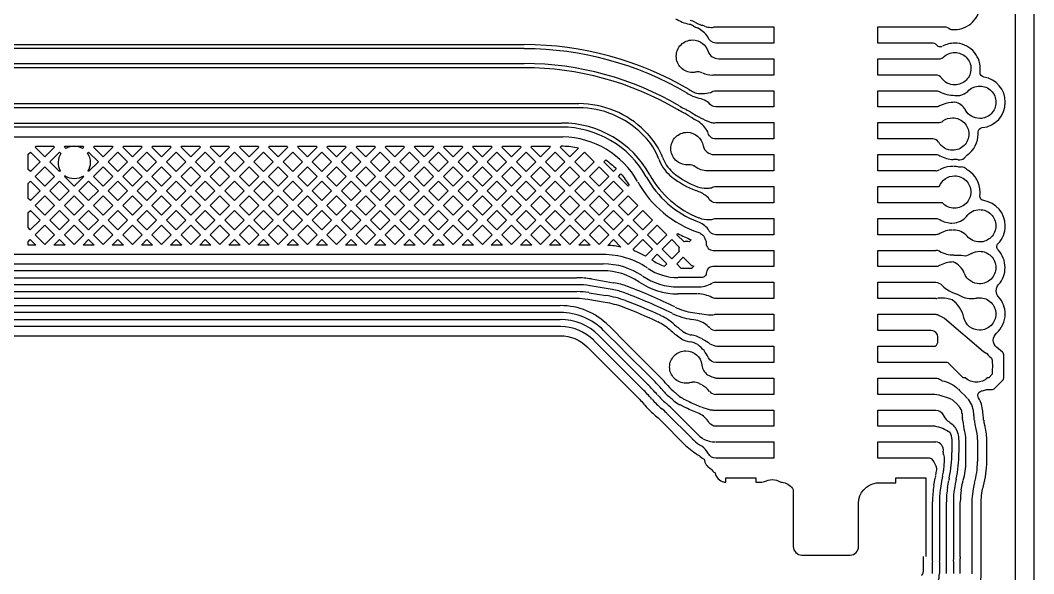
# Model space of a CAD drawing. Header units: millimetres. Extents: x 3175 to 3429, y -23 to 156.
# Drawn here: x 3353.05 to 3364.16, y 90.96 to 97.02 of the extents above; entities that cross this region are included whole.
import ezdxf

# ---------------------------------------------------------------- set-up
doc = ezdxf.new("R2010")
doc.units = ezdxf.units.MM
doc.header["$LTSCALE"] = 23.1
doc.layers.add('gbr-dxf_layer0', color=7, linetype='CONTINUOUS')
doc.layers.add('gbr-outline-dxf_layer1', color=2, linetype='CONTINUOUS')

msp = doc.modelspace()

# ---------------------------------------------------------------- linework, layer by layer
at = {"layer": 'gbr-dxf_layer0', "color": 5}
for p, q in [((3348.419, 96.756), (3358.57, 96.756)), ((3358.57, 96.711), (3348.42, 96.711)), ((3358.57, 96.502), (3348.419, 96.502)), ((3348.42, 96.547), (3358.571, 96.547)), ((3360.394, 96.017), (3360.415, 96.003)), ((3360.393, 95.964), (3360.369, 95.98))]:
    msp.add_line(p, q, dxfattribs=at)
at = {"layer": 'gbr-dxf_layer0'}
for p, q in [((3360.704, 96.6), (3360.989, 96.6)), ((3363.082, 96.6), (3363.116, 96.6)), ((3360.672, 96.422), (3360.638, 96.422)), ((3362.991, 96.422), (3362.447, 96.422)), ((3363.082, 96.072), (3362.447, 96.072)), ((3341.419, 95.743), (3358.993, 95.743)), ((3362.981, 95.722), (3362.447, 95.722)), ((3360.655, 95.55), (3360.672, 95.55)), ((3360.989, 95.372), (3360.582, 95.372)), ((3362.991, 95.022), (3362.447, 95.022)), ((3363.082, 94.672), (3362.447, 94.672)), ((3353.218, 94.556), (3353.133, 94.556)), ((3353.538, 94.556), (3353.414, 94.556)), ((3353.858, 94.556), (3353.734, 94.556)), ((3354.177, 94.556), (3354.054, 94.556)), ((3354.497, 94.556), (3354.374, 94.556)), ((3354.817, 94.556), (3354.693, 94.556)), ((3355.137, 94.556), (3355.013, 94.556)), ((3355.456, 94.556), (3355.333, 94.556)), ((3355.776, 94.556), (3355.652, 94.556)), ((3356.096, 94.556), (3355.972, 94.556)), ((3356.416, 94.556), (3356.292, 94.556)), ((3356.735, 94.556), (3356.612, 94.556)), ((3357.055, 94.556), (3356.931, 94.556)), ((3357.375, 94.556), (3357.251, 94.556)), ((3357.694, 94.556), (3357.57, 94.556)), ((3358.014, 94.556), (3357.89, 94.556)), ((3358.334, 94.556), (3358.21, 94.556)), ((3358.653, 94.556), (3358.53, 94.556)), ((3358.973, 94.556), (3358.849, 94.556)), ((3359.293, 94.556), (3359.169, 94.556)), ((3359.437, 94.455), (3341.911, 94.455)), ((3360.642, 94.5), (3360.672, 94.5)), ((3363.283, 94.449), (3363.322, 94.449)), ((3341.916, 94.353), (3359.436, 94.353)), ((3359.969, 94.397), (3359.976, 94.394)), ((3359.434, 94.276), (3341.915, 94.276)), ((3362.991, 94.322), (3362.447, 94.322)), ((3359.147, 94.124), (3341.914, 94.124)), ((3341.916, 94.2), (3359.146, 94.2)), ((3359.536, 94.071), (3359.293, 94.112)), ((3359.308, 94.187), (3359.55, 94.145)), ((3341.917, 94.048), (3359.148, 94.048)), ((3359.282, 94.036), (3359.467, 94.005)), ((3360.47, 94.023), (3360.26, 94.023)), ((3360.261, 94.099), (3360.469, 94.099)), ((3341.916, 93.895), (3358.964, 93.895)), ((3359.147, 93.972), (3341.917, 93.972)), ((3359.457, 93.929), (3359.268, 93.961)), ((3363.082, 93.972), (3362.447, 93.972)), ((3358.966, 93.819), (3341.915, 93.819)), ((3360.42, 93.818), (3360.49, 93.807)), ((3362.993, 93.8), (3363.074, 93.8)), ((3363.074, 93.8), (3363.082, 93.8)), ((3358.965, 93.667), (3341.915, 93.667)), ((3341.917, 93.743), (3358.964, 93.743)), ((3359.497, 93.675), (3359.702, 93.47)), ((3359.389, 93.567), (3359.923, 93.033)), ((3359.647, 93.418), (3359.442, 93.622)), ((3359.868, 92.98), (3359.334, 93.514)), ((3359.712, 93.46), (3360.031, 93.14)), ((3359.976, 93.088), (3359.66, 93.404)), ((3363.082, 93.272), (3362.447, 93.272)), ((3363.331, 92.978), (3363.347, 92.962)), ((3363.351, 92.958), (3363.412, 92.897)), ((3360.344, 92.775), (3360.279, 92.806)), ((3360.314, 92.874), (3360.379, 92.842)), ((3363.323, 92.806), (3363.267, 92.862)), ((3360.412, 92.437), (3360.135, 92.713)), ((3360.19, 92.766), (3360.467, 92.489)), ((3360.672, 92.4), (3360.761, 92.4)), ((3363.261, 92.285), (3363.261, 92.424)), ((3363.337, 92.425), (3363.337, 92.285)), ((3363.413, 92.185), (3363.413, 92.424)), ((3363.54, 92.424), (3363.54, 92.187)), ((3363.642, 92.186), (3363.642, 92.426)), ((3363.006, 92.222), (3362.993, 92.222)), ((3363.175, 92.219), (3363.175, 92.166)), ((3363.062, 91.926), (3363.075, 92.003)), ((3363.157, 92.024), (3363.156, 92.018)), ((3363.23, 92), (3363.232, 92.007)), ((3363.151, 91.992), (3363.138, 91.915)), ((3363.213, 91.901), (3363.226, 91.979)), ((3363.3, 91.965), (3363.288, 91.89)), ((3363.306, 91.993), (3363.305, 91.985)), ((3362.945, 91.145), (3362.945, 90.978))]:
    msp.add_line(p, q, dxfattribs=at)
at = {"layer": 'gbr-dxf_layer0', "color": 6}
for p, q in [((3359.068, 96.063), (3341.387, 96.063)), ((3359.166, 96.063), (3359.071, 96.063)), ((3341.455, 95.896), (3358.981, 95.896)), ((3358.98, 95.851), (3341.456, 95.851)), ((3359.895, 95.807), (3359.917, 95.785)), ((3359.885, 95.753), (3359.865, 95.773))]:
    msp.add_line(p, q, dxfattribs=at)
at = {"layer": 'gbr-dxf_layer0', "linetype": 'Continuous'}
for points in [[(3363.953, 99.375, -0.006517), (3363.953, 99.37), (3363.953, 92.75, -0.014829), (3363.954, 92.74, -0.014825), (3363.953, 92.73), (3363.953, 90.711, -0.414217), (3363.157, 89.915), (3342.04, 89.915, 0.196007), (3340.15, 89.144, -0.196002), (3329.736, 84.898), (3324.235, 84.898, -0.196002), (3313.82, 89.144, 0.196006), (3311.93, 89.915), (3282.564, 89.915)], [(3362.993, 96.95), (3363.177, 96.95, -0.19855), (3363.24, 96.924, 0.043656), (3363.289, 96.92, 0.414223), (3363.569, 97.2)], [(3363.151, 96.734, -0.123266), (3363.139, 96.731), (3363.132, 96.731, -0.221165), (3363.094, 96.749, 0.200226), (3363.041, 96.772), (3362.447, 96.772), (3362.447, 96.95), (3362.992, 96.95)], [(3360.238, 96.628, -0.414223), (3360.416, 96.806, -0.333035), (3360.587, 96.678, 0.30556), (3360.703, 96.6)], [(3363.117, 96.6, 0.179772), (3363.166, 96.618, -0.196442), (3363.291, 96.669, -0.414223), (3363.469, 96.491, -0.414223), (3363.291, 96.314, -0.243589), (3363.146, 96.389)], [(3363.547, 95.795, -0.385514), (3363.593, 95.845, 0.384963), (3363.845, 96.124, 0.366937), (3363.611, 96.4, -0.36712), (3363.568, 96.45, -0.03233), (3363.568, 96.456, 0.031471), (3363.571, 96.491, 0.414219), (3363.291, 96.771, 0.125074), (3363.157, 96.737)], [(3360.473, 96.456, 0.038795), (3360.454, 96.454, -0.052973), (3360.416, 96.45, -0.414223), (3360.238, 96.628)], [(3363.145, 96.39, 0.240351), (3363.085, 96.422), (3362.993, 96.422)], [(3362.987, 96.25), (3363.082, 96.25, -0.112277), (3363.12, 96.241)], [(3363.294, 96.199), (3363.346, 96.199, 0.154982), (3363.433, 96.243, -0.212577), (3363.565, 96.301, -0.414223), (3363.743, 96.124, -0.414223), (3363.565, 95.946, -0.269113), (3363.41, 96.035, -0.036515), (3363.408, 96.04, 0.237039), (3363.291, 96.123)], [(3363.29, 96.123, 0.113926), (3363.124, 96.083, -0.123289), (3363.082, 96.072)], [(3363.082, 95.9), (3363.115, 95.9, 0.157744), (3363.159, 95.916)], [(3363.162, 95.918, -0.161696), (3363.268, 95.953, -0.414223), (3363.446, 95.775, -0.414223), (3363.268, 95.597, -0.265439), (3363.115, 95.685)], [(3360.179, 95.616, -0.414223), (3360.357, 95.794, -0.366078), (3360.532, 95.645, 0.345689), (3360.654, 95.55)], [(3363.347, 95.492, 0.235588), (3363.406, 95.523, -0.085807), (3363.43, 95.547, 0.242351), (3363.548, 95.775, 0.014903), (3363.547, 95.792)], [(3363.114, 95.685, 0.259872), (3363.052, 95.722), (3362.983, 95.722)], [(3360.375, 95.439, -0.025273), (3360.357, 95.438, -0.414223), (3360.179, 95.616)], [(3362.993, 95.55), (3363.082, 95.55, -0.139761), (3363.129, 95.537, 0.123864), (3363.274, 95.496)], [(3360.58, 95.372, -0.155548), (3360.445, 95.417, 0.148296), (3360.376, 95.439)], [(3363.273, 95.419, -0.015704), (3363.271, 95.419, -0.012296), (3363.244, 95.418, 0.102365), (3363.124, 95.383)], [(3363.844, 94.769, 0.367965), (3363.609, 95.046, -0.368955), (3363.566, 95.096, -0.033463), (3363.567, 95.103, 0.033306), (3363.569, 95.14, 0.260296), (3363.436, 95.378, -0.055294), (3363.418, 95.392)], [(3353.738, 95.315, -0.14942), (3353.639, 95.285, -0.154669), (3353.536, 95.317), (3353.53, 95.311)], [(3359.816, 95.25, 0.185081), (3360.485, 94.695, -0.101339), (3360.503, 94.685, 0.027824), (3360.525, 94.669, -0.200043), (3360.549, 94.638, 0.037673), (3360.556, 94.62)], [(3363.082, 95.2), (3363.122, 95.2, -0.315979), (3363.289, 95.317, -0.414223), (3363.467, 95.14, -0.414223), (3363.289, 94.962, -0.215669), (3363.156, 95.022), (3362.993, 95.022)], [(3363.27, 94.799, 0.209222), (3363.42, 94.872, -0.242642), (3363.564, 94.947, -0.414223), (3363.742, 94.769, -0.414223), (3363.564, 94.592, -0.225702), (3363.426, 94.657, 0.20405), (3363.278, 94.723), (3363.27, 94.723)], [(3362.993, 94.85), (3363.082, 94.85, -0.138543), (3363.128, 94.837, 0.12883), (3363.264, 94.799)], [(3360.244, 94.672), (3360.256, 94.684, 0.030424), (3360.401, 94.617)], [(3360.401, 94.617), (3360.379, 94.595, 0.163695), (3360.323, 94.593), (3360.244, 94.672)], [(3363.264, 94.723, 0.129061), (3363.128, 94.685, -0.137805), (3363.082, 94.672)], [(3363.844, 93.803, 0.185414), (3363.772, 93.99, -0.185462), (3363.746, 94.058, -0.184466), (3363.772, 94.126, 0.184283), (3363.843, 94.312, 0.192594), (3363.766, 94.505, -0.192106), (3363.752, 94.54, -0.193926), (3363.766, 94.575, 0.193938), (3363.844, 94.769)], [(3360.556, 94.619, 0.016833), (3360.56, 94.612, -0.136543), (3360.566, 94.585), (3360.566, 94.576)], [(3359.982, 94.389, -0.020297), (3359.985, 94.387, 0.071229), (3360.11, 94.326), (3360.136, 94.352), (3360.03, 94.458), (3359.969, 94.397)], [(3363.324, 94.449, -0.056222), (3363.408, 94.44, 0.08197), (3363.472, 94.465)], [(3363.476, 94.467, -0.128061), (3363.563, 94.49, -0.414223), (3363.741, 94.312, -0.414223), (3363.563, 94.134, -0.306784), (3363.398, 94.246)], [(3359.917, 94.31, -0.017459), (3359.914, 94.312, 0.070258), (3359.694, 94.416)], [(3360.244, 94.352), (3360.315, 94.424), (3360.391, 94.348, 0.127212), (3360.429, 94.326)], [(3363.123, 94.333, -0.122331), (3363.082, 94.322), (3362.993, 94.322)], [(3363.396, 94.25, 0.214349), (3363.274, 94.373, 0.12043), (3363.124, 94.333)], [(3360.989, 94.322), (3360.64, 94.322, 0.407927), (3360.566, 94.247, -0.110629), (3360.564, 94.237, -0.118474), (3360.552, 94.216, -0.20148), (3360.516, 94.201), (3360.259, 94.201)], [(3362.993, 94.15), (3363.082, 94.15, -0.215021), (3363.148, 94.12, 0.094446), (3363.259, 94.042, -0.009921), (3363.293, 94.029)], [(3360.761, 93.972), (3360.672, 93.972, -0.12817), (3360.628, 93.984, 0.119245), (3360.477, 94.023)], [(3363.296, 94.028, -0.025963), (3363.382, 93.987, 0.07364), (3363.472, 93.973)], [(3363.39, 93.766, 0.191894), (3363.261, 93.959, 0.079028), (3363.149, 93.977)], [(3363.474, 93.973, 0.046229), (3363.531, 93.978, -0.047598), (3363.538, 93.979, -0.036505), (3363.564, 93.981, -0.414223), (3363.742, 93.803, -0.414223), (3363.564, 93.625, -0.347605), (3363.391, 93.762)], [(3360.492, 93.807), (3360.59, 93.792, 0.05099), (3360.654, 93.798)], [(3360.656, 93.799, -0.045473), (3360.672, 93.8), (3360.761, 93.8)], [(3363.107, 93.509), (3363.107, 93.549, 0.4012), (3363.034, 93.622), (3362.447, 93.622), (3362.447, 93.8), (3362.992, 93.8)], [(3363.082, 93.8, -0.113119), (3363.119, 93.787), (3363.177, 93.757), (3363.606, 93.393, -0.125723), (3363.673, 93.336), (3363.686, 93.326, -0.22027), (3363.703, 93.287), (3363.703, 93.265, -0.044677), (3363.706, 93.233, -0.044673), (3363.703, 93.202), (3363.703, 93.142), (3363.665, 93.103), (3363.65, 93.103, -0.190342), (3363.528, 93.055, -0.190335), (3363.407, 93.103), (3363.385, 93.103), (3363.231, 93.258, 0.090466), (3363.208, 93.272), (3363.082, 93.272)], [(3363.631, 92.973, -0.089612), (3363.648, 92.976), (3363.697, 92.976, 0.199328), (3363.732, 92.99), (3363.816, 93.074, 0.198628), (3363.83, 93.11), (3363.83, 93.346, 0.220256), (3363.813, 93.385), (3363.749, 93.438, -0.220051), (3363.714, 93.516, -0.216608), (3363.748, 93.592, 0.21617), (3363.844, 93.803)], [(3360.607, 93.65, 0.125196), (3360.475, 93.732), (3360.407, 93.743)], [(3340.035, 93.28, -0.075246), (3341.915, 93.565), (3358.967, 93.565, -0.198651), (3359.262, 93.442), (3359.798, 92.907, -0.016766), (3359.895, 92.802, 0.038969), (3360.012, 92.687, -0.022423), (3360.063, 92.641), (3360.341, 92.363, 0.071019), (3360.488, 92.253, 0.106274), (3360.545, 92.213, 0.270457), (3360.617, 92.107, 0.125985), (3360.663, 92.061, 0.287204), (3360.76, 91.962)], [(3360.592, 93.322, 0.111325), (3360.476, 93.467, 0.08342), (3360.389, 93.498)], [(3360.534, 93.523, -0.060828), (3360.607, 93.476, 0.047255), (3360.682, 93.45), (3361.307, 93.45), (3361.307, 93.272), (3360.763, 93.272)], [(3362.993, 93.45), (3363.079, 93.45, 0.226057), (3363.107, 93.508)], [(3360.165, 93.222, -0.414223), (3360.343, 93.399, -0.375381), (3360.519, 93.245)], [(3360.426, 93.055, 0.06264), (3360.388, 93.049, -0.035366), (3360.38, 93.048, -0.052817), (3360.343, 93.044, -0.414223), (3360.165, 93.222)], [(3360.519, 93.241, 0.211492), (3360.582, 93.135, 0.029593), (3360.644, 93.109, 0.02853), (3360.679, 93.1), (3360.761, 93.1)], [(3360.761, 93.272), (3360.672, 93.272, -0.283097), (3360.592, 93.321)], [(3360.518, 93.025, -0.013727), (3360.484, 93.043, 0.096383), (3360.428, 93.055)], [(3363.082, 93.1, -0.169954), (3363.137, 93.081, 0.005172), (3363.152, 93.07, -0.154539), (3363.329, 92.98)], [(3363.255, 92.867, 0.053252), (3363.073, 92.922), (3362.992, 92.922)], [(3363.608, 92.638, 0.03229), (3363.602, 92.703, -0.047608), (3363.598, 92.737, 0.109732), (3363.552, 92.884, -0.131189), (3363.545, 92.909, -0.354661), (3363.585, 92.959, 0.042013), (3363.63, 92.973)], [(3360.519, 92.783, 0.017554), (3360.611, 92.753, 0.035213), (3360.65, 92.75)], [(3360.597, 92.613, 0.130849), (3360.489, 92.712, -0.026924), (3360.345, 92.774)], [(3363.238, 92.504, 0.106274), (3363.074, 92.572), (3362.447, 92.572), (3362.447, 92.75), (3362.991, 92.75)], [(3362.993, 92.75), (3363.082, 92.75, -0.277715), (3363.16, 92.703, 0.053424), (3363.212, 92.63, -0.130401), (3363.3, 92.551)], [(3360.761, 92.572), (3360.672, 92.572, -0.246385), (3360.599, 92.611)], [(3360.672, 92.222, -0.279087), (3360.593, 92.27, 0.101981), (3360.517, 92.354, -0.014931), (3360.49, 92.371)], [(3363.093, 92.095, 0.008278), (3363.095, 92.109, 0.080293), (3363.045, 92.212, 0.135377), (3363.006, 92.222)], [(3363.165, 92.293, 0.01293), (3363.162, 92.275, -0.120748), (3363.175, 92.22)], [(3360.76, 91.961), (3360.769, 91.961, 0.022025), (3360.78, 91.959), (3360.78, 92.007), (3361.109, 92.007), (3361.109, 91.961), (3361.175, 91.961)], [(3361.521, 91.255, 0.408292), (3361.614, 91.16), (3362.145, 91.16, 0.399285), (3362.237, 91.253), (3362.237, 91.729, -0.378699), (3362.434, 91.951), (3362.645, 91.951), (3362.645, 92.007), (3362.973, 92.007), (3362.973, 91.145)], [(3361.176, 91.961, 0.103621), (3361.206, 91.967, -0.12138), (3361.289, 91.987, -0.139884), (3361.383, 91.96, -0.048154), (3361.415, 91.956)], [(3361.415, 91.956, -0.205427), (3361.521, 91.877), (3361.521, 91.257)], [(3363.127, 90.306, 0.307018), (3363.581, 90.976), (3363.581, 91.112), (3363.581, 91.745, -0.040468), (3363.589, 91.838), (3363.597, 91.887, -0.006638), (3363.605, 91.918)], [(3363.363, 91.876), (3363.372, 91.931, -0.029196), (3363.374, 91.938, -0.007157), (3363.384, 91.978)], [(3363.507, 91.945, 0.007602), (3363.497, 91.907), (3363.488, 91.856)], [(3363.047, 90.958), (3363.047, 91.079, -0.06753), (3363.049, 91.089, -0.066241), (3363.047, 91.099), (3363.047, 91.743)], [(3363.123, 91.745), (3363.123, 91.099, -0.06753), (3363.122, 91.089, -0.066241), (3363.123, 91.079), (3363.123, 90.96)], [(3363.2, 90.959), (3363.2, 91.091, -0.066756), (3363.201, 91.101, -0.066812), (3363.2, 91.111), (3363.2, 91.742)], [(3363.276, 91.743), (3363.276, 91.111, -0.066756), (3363.274, 91.101, -0.066812), (3363.276, 91.091), (3363.276, 90.957)], [(3363.352, 90.959), (3363.352, 91.122, -0.039413), (3363.353, 91.131, -0.040025), (3363.352, 91.142), (3363.352, 91.742)], [(3363.479, 91.744), (3363.479, 91.142, -0.039413), (3363.478, 91.132, -0.040025), (3363.479, 91.122), (3363.479, 90.956)]]:
    msp.add_lwpolyline(points, format="xyb", dxfattribs=at)
at = {"layer": 'gbr-dxf_layer0', "color": 4, "linetype": 'Continuous'}
for points in [[(3360.761, 96.772), (3360.672, 96.772, -0.349886), (3360.585, 96.841, 0.115519), (3360.472, 96.938)], [(3360.557, 96.955, 0.002817), (3360.567, 96.951, 0.054235), (3360.637, 96.943, -0.102346), (3360.672, 96.95), (3360.761, 96.95), (3361.307, 96.95), (3361.307, 96.772), (3360.761, 96.772)]]:
    msp.add_lwpolyline(points, format="xyb", dxfattribs=at)
at = {"layer": 'gbr-dxf_layer0', "linetype": 'Continuous'}
for points in [[(3360.991, 96.6), (3361.307, 96.6), (3361.307, 96.422), (3360.672, 96.422)], [(3362.447, 96.422), (3362.447, 96.6), (3363.082, 96.6)], [(3362.447, 96.072), (3362.447, 96.25), (3362.985, 96.25)], [(3362.447, 95.722), (3362.447, 95.9), (3363.082, 95.9)], [(3358.996, 95.641), (3358.975, 95.641), (3358.965, 95.631)], [(3358.965, 95.631), (3359.071, 95.525), (3359.167, 95.621)], [(3360.672, 95.55), (3361.307, 95.55), (3361.307, 95.372), (3360.992, 95.372)], [(3363.082, 95.372), (3362.447, 95.372), (3362.447, 95.55), (3362.991, 95.55)], [(3353.53, 95.311), (3353.636, 95.205), (3353.742, 95.311)], [(3362.447, 95.022), (3362.447, 95.2), (3363.082, 95.2)], [(3362.447, 94.672), (3362.447, 94.85), (3362.991, 94.85)], [(3353.133, 94.556), (3353.133, 94.595), (3353.156, 94.618), (3353.218, 94.556)], [(3353.414, 94.556), (3353.476, 94.618), (3353.538, 94.556)], [(3353.734, 94.556), (3353.796, 94.618), (3353.858, 94.556)], [(3354.054, 94.556), (3354.116, 94.618), (3354.177, 94.556)], [(3354.374, 94.556), (3354.435, 94.618), (3354.497, 94.556)], [(3354.693, 94.556), (3354.755, 94.618), (3354.817, 94.556)], [(3355.013, 94.556), (3355.075, 94.618), (3355.137, 94.556)], [(3355.333, 94.556), (3355.395, 94.618), (3355.456, 94.556)], [(3355.652, 94.556), (3355.714, 94.618), (3355.776, 94.556)], [(3355.972, 94.556), (3356.034, 94.618), (3356.096, 94.556)], [(3356.292, 94.556), (3356.354, 94.618), (3356.416, 94.556)], [(3356.612, 94.556), (3356.673, 94.618), (3356.735, 94.556)], [(3356.931, 94.556), (3356.993, 94.618), (3357.055, 94.556)], [(3357.251, 94.556), (3357.313, 94.618), (3357.375, 94.556)], [(3357.57, 94.556), (3357.632, 94.618), (3357.694, 94.556)], [(3357.89, 94.556), (3357.952, 94.618), (3358.014, 94.556)], [(3358.21, 94.556), (3358.272, 94.618), (3358.334, 94.556)], [(3358.53, 94.556), (3358.591, 94.618), (3358.653, 94.556)], [(3358.849, 94.556), (3358.911, 94.618), (3358.973, 94.556)], [(3359.169, 94.556), (3359.231, 94.618), (3359.293, 94.556)], [(3359.487, 94.555), (3359.55, 94.618), (3359.632, 94.536)], [(3360.672, 94.5), (3361.307, 94.5), (3361.307, 94.322), (3360.991, 94.322)], [(3362.447, 94.322), (3362.447, 94.5), (3363.082, 94.5)], [(3360.429, 94.326), (3360.406, 94.303), (3360.293, 94.303), (3360.244, 94.352)], [(3360.672, 94.15), (3361.307, 94.15), (3361.307, 93.972), (3360.763, 93.972)], [(3362.447, 93.972), (3362.447, 94.15), (3362.991, 94.15)], [(3360.764, 93.8), (3361.307, 93.8), (3361.307, 93.622), (3360.672, 93.622)], [(3362.447, 93.272), (3362.447, 93.45), (3362.991, 93.45)], [(3360.763, 93.1), (3361.307, 93.1), (3361.307, 92.922), (3360.672, 92.922)], [(3362.99, 92.922), (3362.447, 92.922), (3362.447, 93.1), (3363.082, 93.1)], [(3360.672, 92.75), (3361.307, 92.75), (3361.307, 92.573), (3360.763, 92.573)], [(3360.763, 92.4), (3361.307, 92.4), (3361.307, 92.222), (3360.672, 92.222)], [(3362.991, 92.222), (3362.447, 92.222), (3362.447, 92.4), (3363.082, 92.4)]]:
    msp.add_lwpolyline(points, dxfattribs=at)
at = {"layer": 'gbr-dxf_layer0', "color": 5, "linetype": 'Continuous'}
for points in [[(3360.522, 96.218, 0.066719), (3360.616, 96.231, -0.17097), (3360.672, 96.25), (3360.761, 96.25)], [(3360.672, 96.072, -0.267483), (3360.595, 96.117, 0.052489), (3360.531, 96.154, -0.036883), (3360.445, 96.181)], [(3360.368, 95.98, 0.030573), (3360.323, 96.005, -0.061683), (3360.319, 96.008, -0.021552), (3360.252, 96.043)], [(3360.272, 96.083, 0.023701), (3360.342, 96.046, -0.060789), (3360.347, 96.043, -0.028336), (3360.393, 96.018)], [(3360.761, 95.722), (3360.672, 95.722, -0.382029), (3360.583, 95.801, 0.109213), (3360.482, 95.912)], [(3360.501, 95.954, 0.028394), (3360.61, 95.904, 0.028115), (3360.648, 95.897, -0.068218), (3360.672, 95.9)]]:
    msp.add_lwpolyline(points, format="xyb", dxfattribs=at)
for points in [[(3360.763, 96.25), (3361.307, 96.25), (3361.307, 96.072), (3360.672, 96.072)], [(3360.672, 95.9), (3361.307, 95.9), (3361.307, 95.722), (3360.763, 95.722)]]:
    msp.add_lwpolyline(points, dxfattribs=at)
at = {"layer": 'gbr-dxf_layer0', "color": 6, "linetype": 'Continuous'}
for points in [[(3341.388, 96.108), (3359.069, 96.108, -0.060323), (3359.074, 96.108), (3359.168, 96.108)], [(3360.218, 95.34, 0.075458), (3360.47, 95.197, 0.073639), (3360.57, 95.182)], [(3360.761, 95.022), (3360.672, 95.022, -0.300315), (3360.59, 95.076, 0.089353), (3360.487, 95.143, -0.008787), (3360.454, 95.155)], [(3360.571, 95.182, 0.038574), (3360.624, 95.186, -0.141807), (3360.672, 95.2), (3360.761, 95.2), (3361.307, 95.2), (3361.307, 95.022), (3360.761, 95.022)], [(3360.672, 94.672, -0.325649), (3360.587, 94.734, 0.113114), (3360.476, 94.813)], [(3360.486, 94.857, -0.004473), (3360.491, 94.855, 0.087262), (3360.595, 94.837)], [(3360.596, 94.837, 0.025729), (3360.628, 94.838, -0.130989), (3360.672, 94.85), (3360.761, 94.85)]]:
    msp.add_lwpolyline(points, format="xyb", dxfattribs=at)
at = {"layer": 'gbr-dxf_layer0', "linetype": 'Continuous'}
for points in [[(3353.133, 95.388), (3353.133, 95.554), (3353.157, 95.577), (3353.263, 95.471), (3353.157, 95.365)], [(3353.21, 95.631), (3353.221, 95.641), (3353.412, 95.641), (3353.422, 95.631), (3353.316, 95.525)], [(3353.85, 95.631), (3353.86, 95.641), (3354.052, 95.641), (3354.062, 95.631), (3353.956, 95.525)], [(3354.01, 95.471), (3354.116, 95.577), (3354.222, 95.471), (3354.116, 95.365)], [(3354.17, 95.631), (3354.18, 95.641), (3354.371, 95.641), (3354.382, 95.631), (3354.276, 95.525)], [(3354.329, 95.471), (3354.435, 95.577), (3354.541, 95.471), (3354.435, 95.365)], [(3354.489, 95.631), (3354.5, 95.641), (3354.691, 95.641), (3354.701, 95.631), (3354.595, 95.525)], [(3354.649, 95.471), (3354.755, 95.577), (3354.861, 95.471), (3354.755, 95.365)], [(3354.809, 95.631), (3354.819, 95.641), (3355.011, 95.641), (3355.021, 95.631), (3354.915, 95.525)], [(3354.969, 95.471), (3355.075, 95.577), (3355.181, 95.471), (3355.075, 95.365)], [(3355.129, 95.631), (3355.139, 95.641), (3355.33, 95.641), (3355.341, 95.631), (3355.235, 95.525)], [(3355.289, 95.471), (3355.395, 95.577), (3355.501, 95.471), (3355.395, 95.365)], [(3355.448, 95.631), (3355.459, 95.641), (3355.65, 95.641), (3355.66, 95.631), (3355.554, 95.525)], [(3355.608, 95.471), (3355.714, 95.577), (3355.82, 95.471), (3355.714, 95.365)], [(3355.768, 95.631), (3355.778, 95.641), (3355.97, 95.641), (3355.98, 95.631), (3355.874, 95.525)], [(3355.928, 95.471), (3356.034, 95.577), (3356.14, 95.471), (3356.034, 95.365)], [(3356.088, 95.631), (3356.098, 95.641), (3356.29, 95.641), (3356.3, 95.631), (3356.194, 95.525)], [(3356.248, 95.471), (3356.354, 95.577), (3356.46, 95.471), (3356.354, 95.365)], [(3356.408, 95.631), (3356.418, 95.641), (3356.609, 95.641), (3356.619, 95.631), (3356.514, 95.525)], [(3356.567, 95.471), (3356.673, 95.577), (3356.779, 95.471), (3356.673, 95.365)], [(3356.727, 95.631), (3356.738, 95.641), (3356.929, 95.641), (3356.939, 95.631), (3356.833, 95.525)], [(3356.887, 95.471), (3356.993, 95.577), (3357.099, 95.471), (3356.993, 95.365)], [(3357.047, 95.631), (3357.057, 95.641), (3357.249, 95.641), (3357.259, 95.631), (3357.153, 95.525)], [(3357.207, 95.471), (3357.313, 95.577), (3357.419, 95.471), (3357.313, 95.365)], [(3357.367, 95.631), (3357.377, 95.641), (3357.568, 95.641), (3357.579, 95.631), (3357.473, 95.525)], [(3357.526, 95.471), (3357.632, 95.577), (3357.738, 95.471), (3357.632, 95.365)], [(3357.686, 95.631), (3357.697, 95.641), (3357.888, 95.641), (3357.898, 95.631), (3357.792, 95.525)], [(3357.846, 95.471), (3357.952, 95.577), (3358.058, 95.471), (3357.952, 95.365)], [(3358.006, 95.631), (3358.016, 95.641), (3358.208, 95.641), (3358.218, 95.631), (3358.112, 95.525)], [(3358.166, 95.471), (3358.272, 95.577), (3358.378, 95.471), (3358.272, 95.365)], [(3358.326, 95.631), (3358.336, 95.641), (3358.527, 95.641), (3358.537, 95.631), (3358.432, 95.525)], [(3358.485, 95.471), (3358.591, 95.577), (3358.697, 95.471), (3358.591, 95.365)], [(3358.645, 95.631), (3358.655, 95.641), (3358.847, 95.641), (3358.857, 95.631), (3358.751, 95.525)], [(3358.805, 95.471), (3358.911, 95.577), (3359.017, 95.471), (3358.911, 95.365)], [(3359.125, 95.471), (3359.231, 95.577), (3359.337, 95.471), (3359.231, 95.365)], [(3353.21, 95.311), (3353.316, 95.417), (3353.422, 95.311), (3353.316, 95.205)], [(3353.85, 95.311), (3353.956, 95.417), (3354.062, 95.311), (3353.956, 95.205)], [(3354.17, 95.311), (3354.276, 95.417), (3354.382, 95.311), (3354.276, 95.205)], [(3354.489, 95.311), (3354.595, 95.417), (3354.701, 95.311), (3354.595, 95.205)], [(3354.809, 95.311), (3354.915, 95.417), (3355.021, 95.311), (3354.915, 95.205)], [(3355.129, 95.311), (3355.235, 95.417), (3355.341, 95.311), (3355.235, 95.205)], [(3355.448, 95.311), (3355.554, 95.417), (3355.66, 95.311), (3355.554, 95.205)], [(3355.768, 95.311), (3355.874, 95.417), (3355.98, 95.311), (3355.874, 95.205)], [(3356.088, 95.311), (3356.194, 95.417), (3356.3, 95.311), (3356.194, 95.205)], [(3356.407, 95.311), (3356.514, 95.417), (3356.619, 95.311), (3356.513, 95.205)], [(3356.727, 95.311), (3356.833, 95.417), (3356.939, 95.311), (3356.833, 95.205)], [(3357.047, 95.311), (3357.153, 95.417), (3357.259, 95.311), (3357.153, 95.205)], [(3357.367, 95.311), (3357.473, 95.417), (3357.578, 95.311), (3357.472, 95.205)], [(3357.686, 95.311), (3357.792, 95.417), (3357.898, 95.311), (3357.792, 95.205)], [(3358.006, 95.311), (3358.112, 95.417), (3358.218, 95.311), (3358.112, 95.205)], [(3358.326, 95.311), (3358.432, 95.417), (3358.538, 95.311), (3358.432, 95.205)], [(3358.645, 95.311), (3358.751, 95.417), (3358.857, 95.311), (3358.751, 95.205)], [(3358.965, 95.311), (3359.071, 95.417), (3359.177, 95.311), (3359.071, 95.205)], [(3359.285, 95.311), (3359.391, 95.417), (3359.497, 95.311), (3359.391, 95.205)], [(3353.133, 95.069), (3353.133, 95.234), (3353.157, 95.257), (3353.263, 95.151), (3353.157, 95.045)], [(3353.37, 95.151), (3353.476, 95.257), (3353.582, 95.151), (3353.476, 95.045)], [(3353.69, 95.151), (3353.796, 95.257), (3353.902, 95.151), (3353.796, 95.045)], [(3354.01, 95.151), (3354.116, 95.257), (3354.222, 95.151), (3354.116, 95.045)], [(3354.329, 95.151), (3354.435, 95.257), (3354.541, 95.151), (3354.435, 95.045)], [(3354.649, 95.151), (3354.755, 95.257), (3354.861, 95.151), (3354.755, 95.045)], [(3354.969, 95.151), (3355.075, 95.257), (3355.181, 95.151), (3355.075, 95.045)], [(3355.288, 95.151), (3355.395, 95.257), (3355.5, 95.151), (3355.394, 95.045)], [(3355.608, 95.151), (3355.714, 95.257), (3355.82, 95.151), (3355.714, 95.045)], [(3355.928, 95.151), (3356.034, 95.257), (3356.14, 95.151), (3356.034, 95.045)], [(3356.248, 95.151), (3356.354, 95.257), (3356.459, 95.151), (3356.353, 95.045)], [(3356.567, 95.151), (3356.673, 95.258), (3356.779, 95.151), (3356.673, 95.045)], [(3356.887, 95.151), (3356.993, 95.257), (3357.099, 95.151), (3356.993, 95.045)], [(3357.207, 95.151), (3357.313, 95.257), (3357.419, 95.151), (3357.313, 95.045)], [(3357.526, 95.151), (3357.632, 95.257), (3357.738, 95.151), (3357.632, 95.045)], [(3357.846, 95.151), (3357.952, 95.257), (3358.058, 95.151), (3357.952, 95.046)], [(3358.166, 95.151), (3358.272, 95.257), (3358.378, 95.151), (3358.272, 95.045)], [(3358.485, 95.151), (3358.591, 95.257), (3358.697, 95.151), (3358.592, 95.045)], [(3358.805, 95.151), (3358.911, 95.257), (3359.017, 95.151), (3358.911, 95.046)], [(3359.125, 95.151), (3359.231, 95.258), (3359.337, 95.151), (3359.231, 95.045)], [(3359.445, 95.151), (3359.55, 95.257), (3359.656, 95.151), (3359.551, 95.045)], [(3353.211, 94.992), (3353.316, 95.097), (3353.422, 94.992), (3353.316, 94.886)], [(3353.53, 94.992), (3353.636, 95.098), (3353.742, 94.992), (3353.636, 94.886)], [(3353.85, 94.992), (3353.956, 95.098), (3354.062, 94.992), (3353.956, 94.886)], [(3354.17, 94.992), (3354.276, 95.097), (3354.381, 94.992), (3354.275, 94.886)], [(3354.489, 94.992), (3354.595, 95.098), (3354.701, 94.992), (3354.595, 94.886)], [(3354.809, 94.992), (3354.915, 95.098), (3355.021, 94.992), (3354.915, 94.886)], [(3355.129, 94.992), (3355.235, 95.097), (3355.34, 94.992), (3355.235, 94.886)], [(3355.448, 94.992), (3355.554, 95.098), (3355.66, 94.992), (3355.554, 94.886)], [(3355.768, 94.992), (3355.874, 95.098), (3355.98, 94.992), (3355.874, 94.886)], [(3356.088, 94.992), (3356.194, 95.097), (3356.3, 94.992), (3356.194, 94.886)], [(3356.407, 94.992), (3356.513, 95.098), (3356.619, 94.992), (3356.513, 94.886)], [(3356.727, 94.992), (3356.833, 95.098), (3356.939, 94.992), (3356.833, 94.886)], [(3357.047, 94.992), (3357.153, 95.097), (3357.259, 94.992), (3357.153, 94.886)], [(3357.366, 94.992), (3357.472, 95.098), (3357.578, 94.992), (3357.473, 94.886)], [(3357.686, 94.992), (3357.792, 95.098), (3357.898, 94.992), (3357.792, 94.886)], [(3358.006, 94.992), (3358.112, 95.098), (3358.218, 94.992), (3358.112, 94.886)], [(3358.326, 94.992), (3358.432, 95.098), (3358.538, 94.992), (3358.432, 94.886)], [(3358.645, 94.992), (3358.751, 95.098), (3358.857, 94.992), (3358.751, 94.886)], [(3358.965, 94.992), (3359.071, 95.098), (3359.177, 94.992), (3359.071, 94.886)], [(3359.285, 94.992), (3359.391, 95.098), (3359.497, 94.992), (3359.391, 94.886)], [(3359.605, 94.992), (3359.71, 95.097), (3359.816, 94.991), (3359.71, 94.886)], [(3353.133, 94.749), (3353.133, 94.914), (3353.157, 94.938), (3353.263, 94.832), (3353.156, 94.726)], [(3353.37, 94.832), (3353.476, 94.938), (3353.582, 94.832), (3353.476, 94.726)], [(3353.69, 94.832), (3353.796, 94.938), (3353.902, 94.832), (3353.796, 94.726)], [(3354.01, 94.832), (3354.116, 94.938), (3354.222, 94.832), (3354.116, 94.726)], [(3354.329, 94.832), (3354.435, 94.938), (3354.541, 94.832), (3354.435, 94.726)], [(3354.649, 94.832), (3354.755, 94.938), (3354.861, 94.832), (3354.755, 94.726)], [(3354.969, 94.832), (3355.075, 94.938), (3355.181, 94.832), (3355.075, 94.726)], [(3355.288, 94.832), (3355.394, 94.938), (3355.5, 94.832), (3355.395, 94.726)], [(3355.608, 94.832), (3355.714, 94.938), (3355.82, 94.832), (3355.714, 94.726)], [(3355.928, 94.832), (3356.034, 94.938), (3356.14, 94.832), (3356.034, 94.726)], [(3356.248, 94.832), (3356.353, 94.938), (3356.46, 94.832), (3356.354, 94.726)], [(3356.567, 94.832), (3356.673, 94.938), (3356.779, 94.832), (3356.673, 94.726)], [(3356.887, 94.832), (3356.993, 94.938), (3357.099, 94.832), (3356.993, 94.726)], [(3357.207, 94.832), (3357.313, 94.938), (3357.419, 94.832), (3357.313, 94.726)], [(3357.526, 94.832), (3357.632, 94.938), (3357.738, 94.832), (3357.632, 94.726)], [(3357.846, 94.832), (3357.952, 94.938), (3358.058, 94.832), (3357.952, 94.726)], [(3358.166, 94.832), (3358.272, 94.938), (3358.378, 94.832), (3358.272, 94.726)], [(3358.486, 94.832), (3358.592, 94.938), (3358.697, 94.832), (3358.591, 94.726)], [(3358.805, 94.832), (3358.911, 94.938), (3359.017, 94.832), (3358.911, 94.726)], [(3359.125, 94.832), (3359.231, 94.938), (3359.337, 94.832), (3359.231, 94.726)], [(3359.445, 94.832), (3359.551, 94.938), (3359.657, 94.832), (3359.55, 94.726)], [(3359.764, 94.832), (3359.87, 94.938), (3359.976, 94.832), (3359.87, 94.726)], [(3353.21, 94.672), (3353.316, 94.778), (3353.422, 94.672), (3353.316, 94.566)], [(3353.53, 94.672), (3353.636, 94.778), (3353.742, 94.672), (3353.636, 94.566)], [(3353.85, 94.672), (3353.956, 94.778), (3354.062, 94.672), (3353.956, 94.566)], [(3354.17, 94.672), (3354.275, 94.778), (3354.382, 94.672), (3354.276, 94.566)], [(3354.489, 94.672), (3354.595, 94.778), (3354.701, 94.672), (3354.595, 94.566)], [(3354.809, 94.672), (3354.915, 94.778), (3355.021, 94.672), (3354.915, 94.566)], [(3355.129, 94.672), (3355.235, 94.778), (3355.341, 94.672), (3355.235, 94.566)], [(3355.448, 94.672), (3355.554, 94.778), (3355.66, 94.672), (3355.554, 94.566)], [(3355.768, 94.672), (3355.874, 94.778), (3355.98, 94.672), (3355.874, 94.566)], [(3356.088, 94.672), (3356.194, 94.778), (3356.3, 94.672), (3356.194, 94.566)], [(3356.408, 94.672), (3356.513, 94.778), (3356.619, 94.672), (3356.514, 94.566)], [(3356.727, 94.672), (3356.833, 94.778), (3356.939, 94.672), (3356.833, 94.566)], [(3357.047, 94.672), (3357.153, 94.778), (3357.259, 94.672), (3357.153, 94.566)], [(3357.367, 94.672), (3357.473, 94.778), (3357.578, 94.672), (3357.473, 94.566)], [(3357.686, 94.672), (3357.792, 94.778), (3357.898, 94.672), (3357.792, 94.566)], [(3358.006, 94.672), (3358.112, 94.778), (3358.218, 94.672), (3358.112, 94.566)], [(3358.326, 94.672), (3358.432, 94.778), (3358.538, 94.672), (3358.432, 94.566)], [(3358.645, 94.672), (3358.751, 94.778), (3358.857, 94.672), (3358.751, 94.566)], [(3358.965, 94.672), (3359.071, 94.778), (3359.177, 94.672), (3359.071, 94.566)], [(3359.285, 94.672), (3359.391, 94.778), (3359.497, 94.672), (3359.391, 94.566)], [(3359.604, 94.672), (3359.71, 94.778), (3359.816, 94.672), (3359.71, 94.566)], [(3359.924, 94.672), (3360.03, 94.778), (3360.136, 94.672), (3360.03, 94.566)]]:
    msp.add_lwpolyline(points, close=True, dxfattribs=at)
for points in [[(3353.37, 95.471), (3353.476, 95.577), (3353.491, 95.562, 0.287002), (3353.485, 95.374), (3353.476, 95.365)], [(3353.53, 95.631), (3353.54, 95.641), (3353.732, 95.641), (3353.742, 95.631), (3353.728, 95.617, 0.274161), (3353.546, 95.615)], [(3353.784, 95.565), (3353.796, 95.577), (3353.902, 95.471), (3353.796, 95.365), (3353.791, 95.37, 0.137279), (3353.817, 95.463, 0.154665)], [(3359.444, 95.471), (3359.464, 95.491, -0.044274), (3359.58, 95.395), (3359.55, 95.365)], [(3359.604, 95.311), (3359.632, 95.339, -0.044756), (3359.72, 95.214), (3359.71, 95.205)], [(3359.764, 94.512), (3359.87, 94.618), (3359.976, 94.512), (3359.902, 94.438, 0.033296), (3359.784, 94.492)], [(3360.084, 94.512), (3360.19, 94.618), (3360.27, 94.537, 0.149089), (3360.269, 94.486), (3360.19, 94.406)]]:
    msp.add_lwpolyline(points, format="xyb", close=True, dxfattribs=at)
at = {"layer": 'gbr-dxf_layer0', "color": 6, "linetype": 'Continuous'}
msp.add_lwpolyline([(3360.764, 94.85), (3361.307, 94.85), (3361.307, 94.672), (3360.672, 94.672)], dxfattribs=at)
at = {"layer": 'gbr-dxf_layer0', "color": 4}
for centre, radius, start, end in [((3360.504, 97.503), 0.539, 239.4919, 256.7601), ((3360.341, 96.808), 0.219, 60.5243, 76.784), ((3360.624, 97.303), 0.351, 240.1972, 247.4646), ((3360.341, 96.808), 0.174, 60.1877, 76.4353), ((3360.624, 97.303), 0.396, 240.3818, 247.1437), ((3360.624, 97.303), 0.351, 247.5124, 252.8536), ((3360.388, 96.54), 0.448, 67.9876, 72.531)]:
    msp.add_arc(centre, radius, start, end, dxfattribs=at)
at = {"layer": 'gbr-dxf_layer0', "color": 5}
for centre, radius, start, end in [((3358.572, 93.196), 3.514, 59.4905, 89.9999), ((3358.572, 93.196), 3.559, 59.5107, 89.969), ((3358.572, 93.197), 3.305, 59.4895, 89.9988), ((3358.572, 93.197), 3.35, 59.5258, 89.9802), ((3360.697, 96.803), 0.672, 239.5546, 244.8767), ((3360.697, 96.803), 0.627, 239.45, 244.7698), ((3360.667, 96.747), 0.564, 245.7211, 248.2573), ((3360.522, 96.574), 0.356, 260.3968, 269.8395), ((3360.667, 96.747), 0.609, 245.835, 248.3019), ((3360.989, 96.888), 1.054, 237.1491, 242.3215), ((3360.989, 96.888), 1.099, 237.2616, 242.2179)]:
    msp.add_arc(centre, radius, start, end, dxfattribs=at)
at = {"layer": 'gbr-dxf_layer0'}
for centre, radius, start, end in [((3360.474, 96.331), 0.125, 66.7406, 90.0077), ((3360.638, 96.713), 0.291, 247.191, 269.2881), ((3363.294, 96.579), 0.38, 243.0837, 269.5192), ((3358.981, 94.789), 0.954, 29.1512, 89.0485), ((3358.981, 94.789), 0.852, 77.3907, 88.871), ((3360.464, 95.658), 0.446, 200.6948, 203.2808), ((3360.464, 95.657), 0.401, 200.8626, 203.4373), ((3363.29, 95.14), 0.356, 90.2887, 92.0587), ((3363.289, 95.14), 0.356, 83.759, 90.018), ((3363.379, 95.935), 0.444, 263.6372, 265.605), ((3363.082, 95.461), 0.0889, 269.9993, 296.6148), ((3363.29, 95.14), 0.279, 90.0767, 92.1694), ((3363.289, 95.14), 0.279, 83.5155, 89.7582), ((3363.379, 95.935), 0.52, 263.8009, 268.1619), ((3363.364, 95.34), 0.075, 44.9214, 87.5452), ((3359.436, 93.582), 0.974, 78.3906, 86.9887), ((3360.641, 94.575), 0.075, 180, 270.0019), ((3359.436, 93.582), 0.872, 72.9347, 89.8619), ((3363.082, 94.411), 0.0889, 62.9319, 89.9831), ((3363.281, 94.777), 0.327, 241.4003, 269.959), ((3359.436, 93.582), 0.77, 56.0245, 89.8581), ((3359.436, 93.582), 0.694, 55.8121, 90.0007), ((3360.26, 94.793), 0.694, 235.7771, 270.0005), ((3359.951, 94.348), 0.0508, 232.1298, 238.4246), ((3360.26, 94.793), 0.592, 235.9644, 269.6971), ((3359.148, 93.255), 0.945, 80.4024, 90.0008), ((3359.148, 93.255), 0.869, 80.497, 89.8504), ((3359.412, 93.326), 0.831, 69.4278, 80.3554), ((3360.26, 94.793), 0.77, 235.9914, 269.8494), ((3360.471, 94.432), 0.333, 270.0054, 298.4119), ((3360.672, 94.061), 0.0889, 90.001, 116.9722), ((3359.148, 93.255), 0.793, 80.3568, 89.8602), ((3359.256, 92.75), 1.273, 70.4595, 80.3378), ((3359.412, 93.326), 0.755, 69.5448, 80.4624), ((3357.558, 88.417), 6.002, 63.9765, 69.3213), ((3357.558, 88.417), 6.079, 64.0024, 69.3066), ((3358.967, 93.146), 0.749, 45.0254, 89.8906), ((3359.148, 93.255), 0.717, 80.4687, 89.9636), ((3359.256, 92.75), 1.197, 70.5343, 80.2221), ((3357.558, 88.417), 5.926, 64.9458, 68.9814), ((3363.082, 94.061), 0.0889, 269.994, 277.9061), ((3363.149, 93.615), 0.362, 90.2191, 98.5741), ((3358.967, 93.146), 0.673, 45.1577, 89.8533), ((3357.558, 88.417), 5.85, 64.9609, 68.9966), ((3359.798, 93.206), 0.639, 48.658, 64.8077), ((3360.523, 94.49), 0.756, 244.1906, 261.0505), ((3360.523, 94.49), 0.68, 243.9786, 261.1673), ((3358.966, 93.146), 0.597, 45.0038, 90.0003), ((3358.966, 93.146), 0.52, 45.1738, 89.7554), ((3359.798, 93.206), 0.562, 48.8165, 64.9575), ((3360.979, 94.546), 1.148, 228.6284, 235.0283), ((3360.98, 94.546), 1.224, 228.5447, 235.1626), ((3360.431, 93.759), 0.189, 235.2069, 260.7624), ((3360.343, 93.222), 0.356, 61.0674, 80.312), ((3360.672, 93.711), 0.0889, 224.3683, 269.9834), ((3358.657, 92.415), 1.485, 44.8144, 45.2238), ((3360.431, 93.759), 0.265, 235.8676, 260.4033), ((3360.655, 93.775), 0.279, 240.2931, 244.1298), ((3358.657, 92.415), 1.409, 44.7084, 45.2916), ((3358.286, 91.397), 2.467, 41.1189, 44.9266), ((3358.284, 91.399), 2.314, 41.055, 44.8612), ((3358.286, 91.397), 2.391, 41.1586, 44.9658), ((3360.689, 93.495), 0.723, 221.244, 229.9401), ((3360.362, 92.751), 0.316, 40.085, 59.3919), ((3358.284, 91.399), 2.238, 41.0986, 44.9026), ((3360.689, 93.495), 0.876, 221.2575, 229.833), ((3360.689, 93.495), 0.799, 221.1155, 229.818), ((3359.52, 92.091), 1.104, 48.1893, 50.3127), ((3360.417, 93.087), 0.236, 227.8312, 243.834), ((3360.672, 93.011), 0.0889, 220.4991, 269.985), ((3362.982, 92.455), 0.617, 43.5848, 45.7052), ((3360.689, 93.495), 0.952, 221.1542, 230.0139), ((3359.518, 92.092), 0.952, 45.19, 50.3335), ((3359.52, 92.091), 1.028, 48.0402, 50.4015), ((3360.417, 93.087), 0.313, 228.3836, 243.5164), ((3360.989, 94.075), 1.375, 243.7304, 249.846), ((3363.286, 92.923), 0.0635, 246.6605, 249.8712), ((3362.982, 92.455), 0.49, 43.372, 45.4572), ((3363.244, 92.706), 0.127, 5.2243, 41.7213), ((3363.244, 92.706), 0.254, 4.0657, 42.5156), ((3359.518, 92.092), 0.876, 45.2952, 50.1528), ((3360.652, 93.035), 0.285, 269.9743, 272.87), ((3363.826, 92.745), 0.457, 183.7405, 189.5098), ((3363.1, 92.622), 0.279, 1.8114, 9.4458), ((3363.826, 92.745), 0.33, 184.2346, 189.1979), ((3363.1, 92.622), 0.406, 2.1012, 9.7952), ((3363.786, 92.643), 0.406, 181.9942, 197.8001), ((3363.786, 92.643), 0.279, 181.7218, 197.4201), ((3363.108, 92.426), 0.433, 0.0003, 17.728), ((3363.786, 92.643), 0.177, 181.6446, 197.7631), ((3363.107, 92.427), 0.535, 359.9985, 17.6415), ((3360.8, 92.823), 0.471, 225.1952, 234.9779), ((3363.108, 92.426), 0.153, 0.068, 30.6067), ((3363.108, 92.426), 0.229, 0.3834, 32.3583), ((3363.108, 92.426), 0.306, 0.5149, 17.3897), ((3360.8, 92.823), 0.548, 225.0093, 235.0867), ((3360.667, 92.68), 0.279, 241.3747, 269.7437), ((3363.078, 92.311), 0.0889, 348.4696, 87.626), ((3361.935, 92.284), 1.325, 348.0156, 359.9997), ((3361.935, 92.284), 1.402, 348.0657, 359.9038), ((3362.665, 92.166), 0.51, 353.5841, 359.89), ((3362.651, 92.186), 0.762, 344.3191, 359.8575), ((3362.651, 92.186), 0.889, 344.4211, 359.9882), ((3362.651, 92.186), 0.991, 344.3313, 359.9996), ((3363.263, 91.971), 0.19, 167.6942, 169.6426), ((3363.775, 91.875), 0.711, 167.2163, 168.8246), ((3361.935, 92.28), 1.173, 348.1792, 350.8317), ((3363.775, 91.875), 0.635, 167.1061, 168.984), ((3361.935, 92.28), 1.249, 348.2355, 350.8919), ((3362.665, 92.166), 0.51, 350.7263, 353.1505), ((3363.775, 91.874), 0.559, 167.028, 168.8533), ((3364.16, 91.744), 1.113, 170.6531, 179.9699), ((3364.16, 91.744), 1.037, 170.5858, 179.8937), ((3364.16, 91.744), 0.961, 170.6556, 179.9999), ((3364.16, 91.744), 0.884, 170.5782, 179.9104), ((3363.775, 91.874), 0.483, 166.8997, 168.7546), ((3364.16, 91.743), 0.808, 170.6484, 179.8883), ((3364.16, 91.743), 0.681, 170.5247, 179.7442), ((3362.886, 90.977), 0.0588, 314.9326, 359.9998), ((3362.886, 90.958), 0.237, 314.8962, 359.9952)]:
    msp.add_arc(centre, radius, start, end, dxfattribs=at)
at = {"layer": 'gbr-dxf_layer0', "color": 6}
for centre, radius, start, end in [((3359.168, 95.08), 0.983, 44.9917, 89.9998), ((3359.168, 95.08), 1.028, 45.1149, 89.9143), ((3358.981, 94.789), 1.107, 29.1418, 89.9375), ((3358.981, 94.789), 1.062, 29.2076, 89.9943), ((3359.387, 95.255), 0.749, 20.3433, 44.8261), ((3359.387, 95.255), 0.704, 20.4347, 44.9239), ((3360.465, 95.655), 0.446, 203.1201, 231.8396), ((3360.465, 95.655), 0.401, 203.287, 231.5408), ((3360.875, 95.845), 1.107, 209.158, 248.5179), ((3360.875, 95.845), 1.062, 209.2229, 248.4176), ((3360.814, 96.099), 1.011, 231.9444, 248.9738)]:
    msp.add_arc(centre, radius, start, end, dxfattribs=at)
at = {"layer": 'gbr-outline-dxf_layer1', "linetype": 'Continuous'}
msp.add_lwpolyline([(3280.337, 90.711), (3280.337, 102.311, -0.414215), (3281.337, 103.311), (3312.345, 103.311, -0.202312), (3323.161, 98.748, 0.202309), (3324.235, 98.295), (3329.735, 98.295, 0.202214), (3330.809, 98.748, -0.202322), (3341.626, 103.311), (3363.157, 103.311, -0.414215), (3364.157, 102.311), (3364.157, 90.711, -0.414215), (3363.157, 89.711), (3342.04, 89.711, 0.196009), (3340.293, 88.999, -0.196007), (3329.735, 84.695), (3324.235, 84.695, -0.196007), (3313.678, 88.999, 0.196013), (3311.93, 89.711), (3281.337, 89.711, -0.414215)], format="xyb", close=True, dxfattribs=at)

doc.saveas('drawing.dxf')
